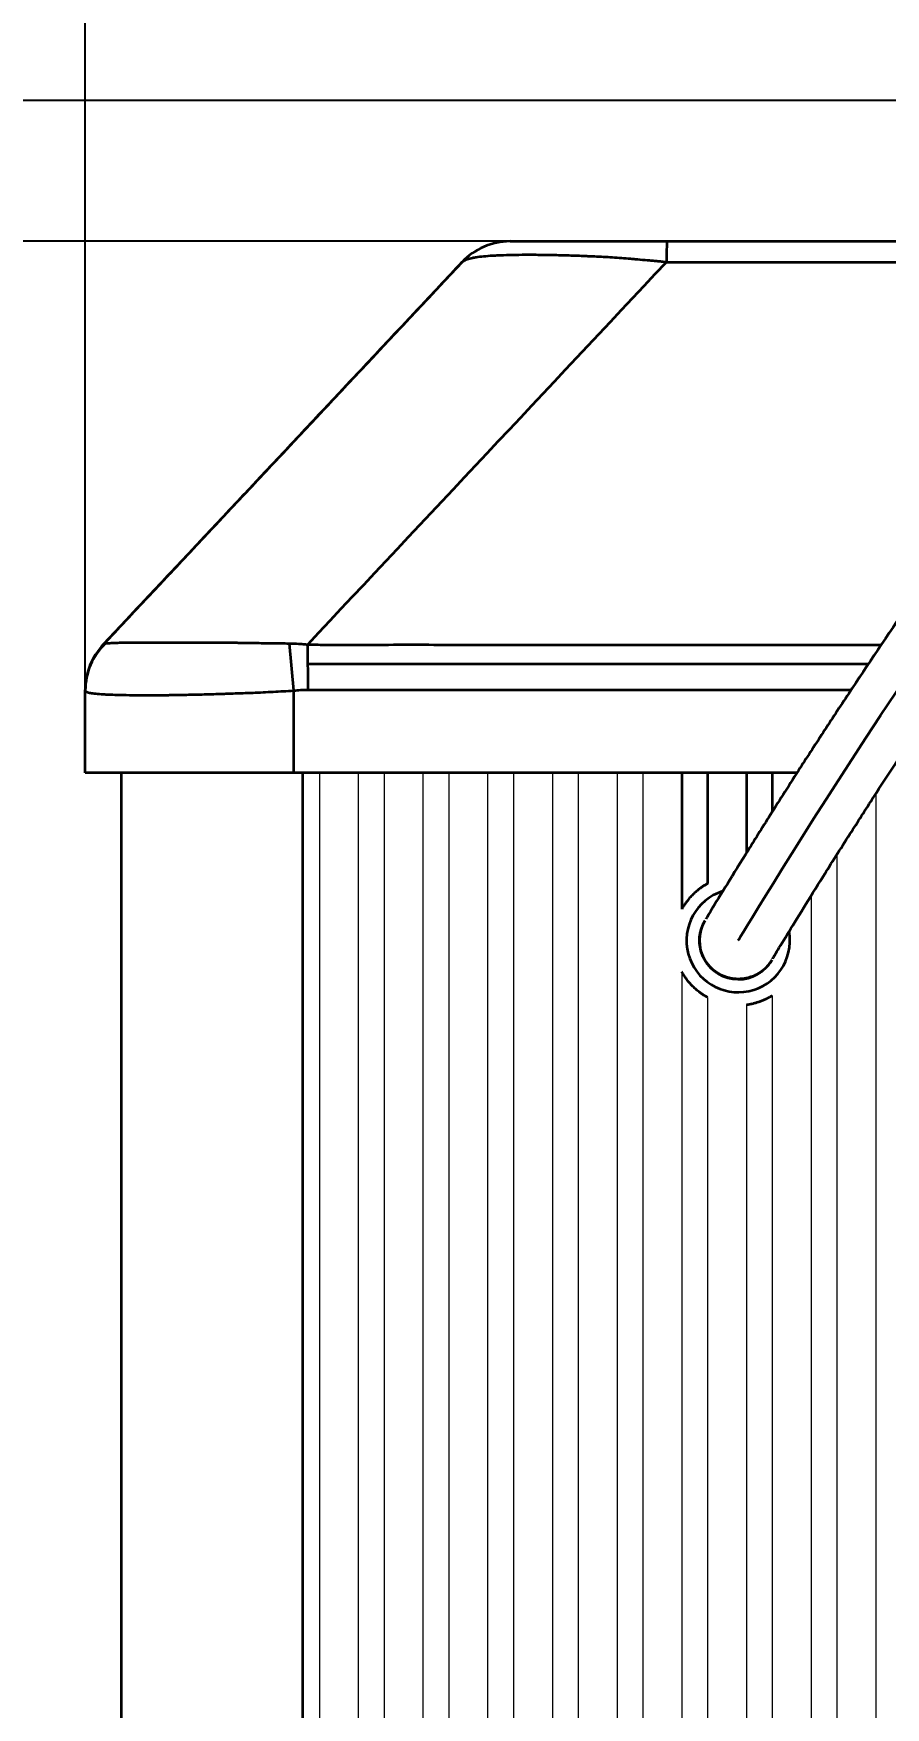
# Model space of a CAD drawing. Header units: millimetres. Extents: x 11 to 411, y 3 to 626.
# Drawn here: x 172.7 to 238.6, y 409.8 to 539.3 of the extents above; entities that cross this region are included whole.
import ezdxf

# ---------------------------------------------------------------- set-up
doc = ezdxf.new("R2010")
doc.units = ezdxf.units.MM
doc.layers.add('1', color=7, linetype='Continuous', lineweight=18)
doc.layers.add('尺寸线层', color=3, linetype='Continuous', lineweight=18)
doc.styles.add('HZ', font='', dxfattribs={"width": 0.8})
doc.styles.get('HZ').set_extended_font_data('宋体')
doc.dimstyles.new('JP20', dxfattribs={"dimtxt": 20, "dimasz": 18, "dimexe": 0.18, "dimexo": 0.0625, "dimgap": 0.09, "dimtad": 1, "dimdec": 1, "dimzin": 12, "dimdsep": 46, "dimtxsty": 'HZ', "dimcen": 0.09, "dimdle": 36, "dimclrd": 136, "dimclre": 4, "dimclrt": 6, "dimadec": 0, "dimazin": 0, "dimtfac": 1, "dimtdec": 1, "dimtmove": 0, "dimatfit": 3, "dimfxl": 1, "dimtolj": 1, "dimarcsym": 0})

# ---------------------------------------------------------------- blocks, each defined once
blk = doc.blocks.new('*X9')
at = {"layer": 'Defpoints', "color": 0}
for p in [(410.94, 602.85), (176.74, 482.13), (410.94, 482.13)]:
    blk.add_point(p, dxfattribs=at)
at = {"layer": '尺寸线层', "color": 4, "linetype": 'Continuous', "lineweight": -2}
for p, q in [((176.74, 482.19), (176.74, 603.03)), ((410.94, 482.19), (410.94, 603.03))]:
    blk.add_line(p, q, dxfattribs=at)
at = {"layer": '尺寸线层', "color": 136, "linetype": 'Continuous', "lineweight": -2}
blk.add_line((194.74, 602.85), (392.94, 602.85), dxfattribs=at)
at = {"layer": '尺寸线层', "color": 136}
for points in [[(194.74, 605.85), (194.74, 599.85), (176.74, 602.85)], [(392.94, 599.85), (392.94, 605.85), (410.94, 602.85)]]:
    blk.add_solid(points, dxfattribs=at)
at = {"layer": '尺寸线层', "color": 6, "insert": (293.84, 612.94), "char_height": 20, "attachment_point": 5, "style": 'HZ', "bg_fill": 3, "box_fill_scale": 1.1, "bg_fill_color": 256, "bg_fill_true_color": 13158600, "bg_fill_transparency": 0}
blk.add_mtext('\\A1;234', dxfattribs=at)
blk = doc.blocks.new('*X10')
at = {"layer": 'Defpoints', "color": 0}
for p in [(301.84, 534.13), (33.77, 77.13), (220.71, 77.13)]:
    blk.add_point(p, dxfattribs=at)
at = {"layer": '尺寸线层', "color": 4, "linetype": 'Continuous', "lineweight": -2}
for p, q in [((301.78, 534.13), (33.59, 534.13)), ((220.65, 77.13), (33.59, 77.13))]:
    blk.add_line(p, q, dxfattribs=at)
at = {"layer": '尺寸线层', "color": 136, "linetype": 'Continuous', "lineweight": -2}
blk.add_line((33.77, 516.13), (33.77, 95.13), dxfattribs=at)
at = {"layer": '尺寸线层', "color": 136}
for points in [[(36.77, 516.13), (30.77, 516.13), (33.77, 534.13)], [(30.77, 95.13), (36.77, 95.13), (33.77, 77.13)]]:
    blk.add_solid(points, dxfattribs=at)
at = {"layer": '尺寸线层', "color": 6, "insert": (23.68, 305.63), "char_height": 20, "attachment_point": 5, "rotation": 90, "style": 'HZ', "bg_fill": 3, "box_fill_scale": 1.1, "bg_fill_color": 256, "bg_fill_true_color": 13158600, "bg_fill_transparency": 0}
blk.add_mtext('\\A1;457', dxfattribs=at)
blk = doc.blocks.new('*X12')
at = {"layer": 'Defpoints', "color": 0}
for p in [(77.24, 523.23), (209.57, 523.23), (180.31, 109.13)]:
    blk.add_point(p, dxfattribs=at)
at = {"layer": '尺寸线层', "color": 4, "linetype": 'Continuous', "lineweight": -2}
for p, q in [((209.51, 523.23), (77.06, 523.23)), ((180.24, 109.13), (77.06, 109.13))]:
    blk.add_line(p, q, dxfattribs=at)
at = {"layer": '尺寸线层', "color": 136, "linetype": 'Continuous', "lineweight": -2}
blk.add_line((77.24, 127.13), (77.24, 505.23), dxfattribs=at)
at = {"layer": '尺寸线层', "color": 136}
for points in [[(80.24, 505.23), (74.24, 505.23), (77.24, 523.23)], [(74.24, 127.13), (80.24, 127.13), (77.24, 109.13)]]:
    blk.add_solid(points, dxfattribs=at)
at = {"layer": '尺寸线层', "color": 6, "insert": (67.15, 316.18), "char_height": 20, "attachment_point": 5, "rotation": 90, "style": 'HZ', "bg_fill": 3, "box_fill_scale": 1.1, "bg_fill_color": 256, "bg_fill_true_color": 13158600, "bg_fill_transparency": 0}
blk.add_mtext('\\A1;414', dxfattribs=at)

msp = doc.modelspace()

# ---------------------------------------------------------------- linework, layer by layer
at = {"layer": '1', "color": 0, "linetype": 'Continuous', "lineweight": 35}
for p, q in [((192.49, 492.13), (192.84, 488.49)), ((193.96, 488.55), (193.93, 492.05)), ((176.74, 482.13), (176.74, 488.54)), ((192.84, 488.49), (192.84, 482.13)), ((231.76, 482.13), (176.74, 482.13)), ((179.54, 110.77), (179.54, 482.12)), ((222.84, 482.13), (222.84, 471.58)), ((224.84, 482.13), (224.84, 473.55)), ((227.84, 482.13), (227.84, 475.93)), ((229.84, 482.13), (229.84, 479.12))]:
    msp.add_line(p, q, dxfattribs=at)
at = {"layer": '1', "color": 0, "linetype": 'Continuous', "lineweight": 15}
for p, q in [((194.84, 482.12), (194.84, 191.48)), ((197.84, 482.12), (197.84, 191.95)), ((199.84, 482.12), (199.84, 192.21)), ((202.84, 482.12), (202.84, 192.52)), ((204.84, 482.12), (204.84, 192.67)), ((207.84, 482.12), (207.84, 192.81)), ((209.84, 482.12), (209.84, 192.86)), ((212.84, 482.12), (212.84, 192.83)), ((214.84, 482.12), (214.84, 192.77)), ((217.84, 482.12), (217.84, 192.57)), ((219.84, 482.12), (219.84, 192.39)), ((237.84, 480.49), (237.84, 188.75)), ((234.84, 475.79), (234.84, 189.61)), ((232.84, 472.6), (232.84, 190.14)), ((222.84, 466.73), (222.84, 192.04)), ((229.84, 464.9), (229.84, 190.82)), ((224.84, 464.75), (224.84, 191.74)), ((227.84, 464.19), (227.84, 191.23))]:
    msp.add_line(p, q, dxfattribs=at)
at = {"layer": '1', "color": 0, "linetype": 'Continuous', "lineweight": 35}
for radius, start, end in [(4, 107.7075, 8.9606), (3, 149.2876, 329.4723)]:
    msp.add_arc((227.21, 469.15), radius, start, end, dxfattribs=at)
for centre, major_axis, ratio, start_param, end_param in [((209.57, 518.13), (0, 5.1), 0.999987, 0, 0.815075), ((221.7, 518.13), (0, -5.1), 0.01099, 3.141593, 3.95376), ((181.84, 488.49), (5.1, 0), 0.995549, 2.339827, 3.141593), ((181.84, 488.54), (5.1, 0), 0.999975, 2.385083, 3.141593)]:
    msp.add_ellipse(centre, major_axis=major_axis, ratio=ratio, start_param=start_param, end_param=end_param, dxfattribs=at)
for points, knots in [([(293.34, 516.23), (293.37, 518.05), (293.23, 521.3), (292.72, 525.68), (291.9, 529.08), (290.87, 531.66), (289.71, 533.55), (288.14, 535.31), (285.81, 536.8), (282.58, 537.33), (279.37, 536.75), (276.34, 535.46), (272.74, 533.25), (268.56, 529.86), (263.95, 525.35), (259.54, 520.48), (255.44, 515.57), (250.8, 509.67), (245.71, 502.8), (240.4, 495.22), (236.48, 489.39), (233.72, 485.18), (231.61, 481.91), (229.56, 478.68), (227.63, 475.59), (226.03, 473), (224.96, 471.23), (224.71, 470.82), (224.7, 470.8)], [0, 0, 0, 0, 4.436314, 7.96597, 10.760429, 12.97632, 14.74118, 16.14591, 18.717652, 21.342999, 23.962734, 26.586245, 29.347587, 34.291494, 39.735092, 45.229636, 50.582948, 55.740788, 64.192543, 72.576958, 80.480357, 84.173427, 87.999423, 93.197478, 98.034955, 103.644756, 110.050172, 116.054051, 116.054051, 116.054051, 116.054051]), ([(229.87, 467.74), (229.87, 467.75), (230.05, 468.05), (230.87, 469.42), (232.15, 471.5), (233.78, 474.13), (235.63, 477.06), (237.54, 480.04), (239.88, 483.64), (243.05, 488.43), (247.4, 494.79), (252.27, 501.61), (257.6, 508.69), (263.45, 515.9), (269.48, 522.52), (274.72, 527.28), (278.67, 529.91), (281.11, 531), (282.76, 531.21), (283.59, 531.01), (284.19, 530.7), (284.76, 530.1), (285.36, 529.19), (286.03, 527.67), (286.72, 525.1), (287.23, 521.13), (287.37, 518.03), (287.34, 516.23)], [0, 0, 0, 0, 4.999966, 10.575746, 15.542935, 19.933097, 24.871271, 28.715773, 31.789432, 38.258922, 45.24456, 52.450395, 59.70459, 67.264917, 75.091864, 81.241803, 84.098084, 86.326163, 87.550396, 87.925594, 88.347719, 89.142588, 89.863822, 90.929437, 93.056745, 96.161803, 100.420141, 100.420141, 100.420141, 100.420141]), ([(209.57, 523.23), (209.58, 523.23), (209.6, 523.23), (209.68, 523.23), (209.74, 523.23), (209.84, 523.23), (209.88, 523.23), (209.91, 523.23), (209.94, 523.23), (209.95, 523.23), (210.01, 523.23), (210.07, 523.23), (210.25, 523.23), (210.39, 523.23), (210.7, 523.23), (210.87, 523.23), (211.16, 523.23), (211.26, 523.23), (211.41, 523.23), (211.49, 523.23), (211.57, 523.23), (211.63, 523.23), (211.66, 523.23), (211.91, 523.23), (212.38, 523.23), (212.92, 523.23), (213.23, 523.23), (213.27, 523.23), (213.34, 523.23), (213.45, 523.23), (213.7, 523.23), (213.93, 523.23), (214.38, 523.23), (214.7, 523.23), (215.35, 523.23), (215.68, 523.23), (216.2, 523.23), (216.38, 523.23), (216.6, 523.23), (216.65, 523.23), (216.74, 523.23), (216.87, 523.23), (217.01, 523.23), (217.46, 523.23), (217.83, 523.23), (218.58, 523.23), (218.96, 523.23), (219.72, 523.23), (220.11, 523.23), (220.61, 523.23), (220.71, 523.23), (220.91, 523.23), (221.2, 523.23), (221.5, 523.23), (221.7, 523.23)], [0, 0, 0, 0, 0.758017, 0.758017, 1.516034, 1.516034, 1.705538, 1.80029, 1.80029, 1.895043, 1.895043, 2.274051, 2.274051, 3.032068, 3.032068, 3.790085, 3.790085, 4.169094, 4.169094, 4.358598, 4.45335, 4.45335, 4.548102, 4.548102, 5.306119, 6.064136, 6.064136, 6.158889, 6.158889, 6.253641, 6.443145, 6.822153, 6.822153, 7.58017, 7.58017, 8.338188, 8.338188, 8.717196, 8.717196, 8.811948, 8.811948, 8.9067, 9.096205, 9.096205, 9.854222, 9.854222, 10.612239, 10.612239, 11.370256, 11.370256, 11.55976, 11.55976, 11.749264, 12.128273, 12.128273, 12.128273, 12.128273]), ([(221.7, 523.23), (222.08, 523.23), (222.45, 523.23), (223.21, 523.23), (223.58, 523.23), (224.71, 523.23), (225.46, 523.23), (227.71, 523.23), (229.22, 523.23), (233.73, 523.23), (236.73, 523.23), (242.75, 523.23), (245.75, 523.23), (251.76, 523.23), (256.21, 523.23), (260.66, 523.23), (262.1, 523.23)], [0, 0, 0, 0, 1.127332, 1.127332, 2.254664, 2.254664, 4.509329, 4.509329, 9.018658, 9.018658, 18.037315, 18.037315, 27.055973, 27.055973, 36.074631, 40.401332, 40.401332, 40.401332, 40.401332]), ([(205.86, 521.62), (205.86, 521.62), (205.86, 521.63), (205.87, 521.63), (205.87, 521.63), (205.87, 521.64), (205.89, 521.65), (205.92, 521.67), (205.98, 521.72), (206.09, 521.78), (206.2, 521.83), (206.29, 521.86), (206.32, 521.87), (206.39, 521.89), (206.42, 521.9), (206.53, 521.93), (206.6, 521.95), (206.77, 521.98), (206.85, 521.99), (207.12, 522.04), (207.32, 522.06), (207.76, 522.1), (208, 522.12), (208.38, 522.14), (208.51, 522.15), (208.78, 522.16), (208.93, 522.16), (209.36, 522.18), (209.67, 522.19), (210.32, 522.2), (210.66, 522.2), (211.07, 522.2), (211.11, 522.2), (211.2, 522.2), (211.34, 522.2), (211.66, 522.2), (211.94, 522.19), (212.52, 522.19), (212.91, 522.18), (213.73, 522.16), (214.15, 522.15), (214.8, 522.13), (215.02, 522.12), (215.35, 522.11), (215.47, 522.1), (215.69, 522.09), (215.8, 522.09), (216.37, 522.06), (216.83, 522.04), (217.76, 521.98), (218.23, 521.95), (218.77, 521.9), (218.83, 521.9), (218.95, 521.89), (219.13, 521.87), (219.55, 521.83), (219.92, 521.8), (220.29, 521.77), (220.42, 521.76), (220.66, 521.73), (220.91, 521.71), (221.22, 521.68), (221.44, 521.66), (221.55, 521.64), (221.61, 521.64), (221.63, 521.64), (221.65, 521.64), (221.65, 521.63), (221.66, 521.63), (221.66, 521.63)], [0, 0, 0, 0, 0.015536, 0.015536, 0.031072, 0.062144, 0.124289, 0.248578, 0.497155, 0.994311, 1.491466, 1.491466, 1.740044, 1.740044, 1.988622, 1.988622, 2.485777, 2.485777, 2.982933, 2.982933, 3.977244, 3.977244, 4.971554, 4.971554, 5.46871, 5.46871, 5.965865, 5.965865, 6.960176, 6.960176, 7.954487, 7.954487, 8.078776, 8.078776, 8.203065, 8.451642, 8.948798, 8.948798, 9.943109, 9.943109, 10.93742, 10.93742, 11.434575, 11.434575, 11.683153, 11.683153, 11.931731, 11.931731, 12.926041, 12.926041, 13.920352, 13.920352, 14.044641, 14.044641, 14.16893, 14.417508, 14.914663, 14.914663, 15.163241, 15.163241, 15.411819, 15.660396, 15.784685, 15.84683, 15.877902, 15.893438, 15.901206, 15.901206, 15.908974, 15.908974, 15.908974, 15.908974]), ([(221.66, 521.63), (221.71, 521.63), (221.76, 521.63), (221.85, 521.63), (221.99, 521.62), (222.32, 521.62), (222.79, 521.61), (223.17, 521.61), (223.54, 521.61), (223.73, 521.61), (224.67, 521.61), (225.42, 521.62), (227.68, 521.61), (229.18, 521.61), (233.69, 521.61), (236.7, 521.61), (242.72, 521.61), (245.72, 521.61), (251.74, 521.61), (254.75, 521.61), (258.71, 521.61), (259.67, 521.61), (260.63, 521.61)], [0, 0, 0, 0, 0.140987, 0.140987, 0.281973, 0.563946, 1.127892, 1.691838, 1.691838, 2.255784, 2.255784, 4.511569, 4.511569, 9.023137, 9.023137, 18.046275, 18.046275, 27.069412, 27.069412, 36.09255, 36.09255, 38.973187, 38.973187, 38.973187, 38.973187]), ([(178.13, 492.05), (178.13, 492.05), (178.13, 492.05), (178.13, 492.05), (178.13, 492.05), (178.13, 492.05), (178.13, 492.05), (178.13, 492.05), (178.14, 492.05), (178.14, 492.06), (178.16, 492.07), (178.18, 492.09), (178.2, 492.1), (178.24, 492.12), (178.27, 492.13), (178.29, 492.13)], [0, 0, 0, 0, 0.000184, 0.000184, 0.000368, 0.000736, 0.001472, 0.002944, 0.005888, 0.0117759, 0.0235519, 0.0471037, 0.0942075, 0.0942075, 0.1884149, 0.1884149, 0.1884149, 0.1884149]), ([(178.29, 492.13), (178.34, 492.14), (178.41, 492.15), (178.52, 492.15), (178.55, 492.16), (178.6, 492.16), (178.67, 492.16), (178.76, 492.17), (178.95, 492.18), (179.09, 492.18), (179.33, 492.19), (179.41, 492.19), (179.59, 492.19), (179.77, 492.2), (179.98, 492.2), (180.14, 492.2), (180.19, 492.2), (180.3, 492.2), (180.36, 492.2), (180.64, 492.2), (180.89, 492.2), (181.41, 492.2), (181.68, 492.2), (182.26, 492.2), (182.57, 492.2), (183.21, 492.2), (183.54, 492.2), (183.98, 492.2), (184.07, 492.2), (184.24, 492.2), (184.33, 492.2), (184.6, 492.2), (184.79, 492.2), (185.34, 492.2), (185.72, 492.2), (186.5, 492.2), (186.89, 492.2), (187.51, 492.19), (187.71, 492.19), (188.02, 492.19), (188.13, 492.19), (188.34, 492.19), (188.44, 492.19), (188.98, 492.18), (189.4, 492.18), (190.27, 492.16), (190.71, 492.16), (191.6, 492.15), (192.04, 492.14), (192.49, 492.13)], [0, 0, 0, 0, 0.887651, 0.887651, 1.109563, 1.109563, 1.331476, 1.775301, 1.775301, 2.662952, 2.662952, 3.106777, 3.106777, 3.550602, 3.994428, 3.994428, 4.21634, 4.21634, 4.438253, 4.438253, 5.325903, 5.325903, 6.213554, 6.213554, 7.101204, 7.101204, 7.988855, 7.988855, 8.210768, 8.210768, 8.43268, 8.43268, 8.876506, 8.876506, 9.764156, 9.764156, 10.651807, 10.651807, 11.095632, 11.095632, 11.317545, 11.317545, 11.539457, 11.539457, 12.427108, 12.427108, 13.314758, 13.314758, 14.202409, 14.202409, 14.202409, 14.202409]), ([(192.49, 492.13), (192.73, 492.13), (192.97, 492.12), (193.33, 492.1), (193.51, 492.09), (193.72, 492.07), (193.82, 492.06), (193.88, 492.05), (193.9, 492.05), (193.91, 492.05), (193.92, 492.05), (193.92, 492.05), (193.93, 492.05), (193.93, 492.05)], [0, 0, 0, 0, 0.718464, 0.718464, 1.077695, 1.257311, 1.347119, 1.392023, 1.414475, 1.425701, 1.431314, 1.431314, 1.436927, 1.436927, 1.436927, 1.436927]), ([(193.93, 492.05), (194.06, 492.05), (194.19, 492.04), (194.45, 492.04), (194.84, 492.03), (195.49, 492.03), (196.01, 492.02), (196.53, 492.02), (196.79, 492.02), (198.09, 492.03), (199.13, 492.03), (202.25, 492.04), (204.34, 492.03), (210.58, 492.03), (214.74, 492.03), (223.07, 492.03), (227.23, 492.03), (233.69, 492.03), (235.98, 492.03), (238.28, 492.03)], [0, 0, 0, 0, 0.390288, 0.390288, 0.780576, 1.561151, 2.341727, 2.341727, 3.122302, 3.122302, 6.244604, 6.244604, 12.489209, 12.489209, 24.978417, 24.978417, 37.467626, 37.467626, 44.349179, 44.349179, 44.349179, 44.349179]), ([(193.94, 490.56), (194.55, 490.56), (195.16, 490.56), (197.37, 490.55), (198.98, 490.56), (202.19, 490.56), (203.8, 490.56), (211.83, 490.56), (218.25, 490.56), (228.88, 490.56), (233.08, 490.56), (237.28, 490.56)], [0, 0, 0, 0, 1.823294, 1.823294, 6.642649, 6.642649, 11.462003, 11.462003, 30.739422, 30.739422, 43.339977, 43.339977, 43.339977, 43.339977]), ([(176.74, 488.49), (176.74, 488.45), (176.77, 488.42), (176.83, 488.39), (176.83, 488.39), (176.85, 488.38), (176.85, 488.38), (176.88, 488.37), (176.93, 488.35), (177, 488.33), (177.16, 488.3), (177.28, 488.28), (177.59, 488.24), (177.76, 488.23), (178.07, 488.21), (178.17, 488.2), (178.31, 488.19), (178.34, 488.19), (178.4, 488.19), (178.49, 488.18), (178.58, 488.18), (178.89, 488.17), (179.16, 488.16), (179.75, 488.14), (180.06, 488.14), (180.72, 488.13), (181.08, 488.13), (181.64, 488.13), (181.83, 488.13), (182.22, 488.13), (182.43, 488.13), (182.73, 488.14), (182.89, 488.14), (183.05, 488.14), (183.15, 488.14), (183.2, 488.14), (183.47, 488.15), (183.69, 488.15), (184.35, 488.16), (184.8, 488.17), (185.72, 488.19), (186.19, 488.2), (186.92, 488.22), (187.17, 488.23), (187.54, 488.24), (187.67, 488.25), (187.92, 488.25), (188.04, 488.26), (188.68, 488.28), (189.19, 488.3), (190.22, 488.34), (190.74, 488.37), (191.78, 488.42), (192.31, 488.45), (192.84, 488.49)], [0, 0, 0, 0, 1.010901, 1.010901, 1.137264, 1.137264, 1.263627, 1.263627, 1.516352, 2.021802, 2.021802, 3.032704, 3.032704, 4.043605, 4.043605, 4.549055, 4.549055, 4.675418, 4.675418, 4.801781, 5.054506, 5.054506, 6.065407, 6.065407, 7.076308, 7.076308, 8.08721, 8.08721, 8.59266, 8.59266, 9.098111, 9.098111, 9.350836, 9.477199, 9.477199, 9.603561, 9.603561, 10.109012, 10.109012, 11.119913, 11.119913, 12.130815, 12.130815, 12.636265, 12.636265, 12.88899, 12.88899, 13.141716, 13.141716, 14.152617, 14.152617, 15.163518, 15.163518, 16.174419, 16.174419, 16.174419, 16.174419]), ([(192.84, 488.49), (193.03, 488.5), (193.21, 488.52), (193.58, 488.54), (193.77, 488.54), (193.96, 488.55)], [0, 0, 0, 0, 0.558488, 0.558488, 1.116976, 1.116976, 1.116976, 1.116976]), ([(193.96, 488.55), (194.48, 488.55), (195, 488.55), (196.04, 488.54), (196.56, 488.54), (198.12, 488.54), (199.16, 488.54), (202.28, 488.55), (204.36, 488.55), (210.6, 488.54), (214.77, 488.54), (223.09, 488.54), (227.25, 488.54), (232.92, 488.54), (234.43, 488.54), (235.94, 488.54)], [0, 0, 0, 0, 1.56082, 1.56082, 3.121639, 3.121639, 6.243279, 6.243279, 12.486558, 12.486558, 24.973115, 24.973115, 37.459673, 37.459673, 41.982928, 41.982928, 41.982928, 41.982928]), ([(229.8, 467.64), (229.76, 467.55), (229.65, 467.39), (229.53, 467.24), (229.43, 467.13), (229.39, 467.09), (229.32, 467.02), (229.29, 466.99), (229.18, 466.88), (229.03, 466.76), (228.79, 466.59), (228.61, 466.5), (228.5, 466.44), (228.48, 466.43), (228.44, 466.41), (228.37, 466.38), (228.3, 466.36), (228.16, 466.3), (227.97, 466.25), (227.78, 466.21), (227.64, 466.18), (227.59, 466.18), (227.51, 466.17), (227.49, 466.17), (227.44, 466.16), (227.32, 466.15), (227.09, 466.15), (226.9, 466.17), (226.7, 466.2), (226.61, 466.21), (226.46, 466.25), (226.42, 466.26), (226.32, 466.29), (226.27, 466.3), (226.14, 466.35), (225.95, 466.43), (225.78, 466.52), (225.65, 466.59), (225.61, 466.62), (225.53, 466.67), (225.49, 466.7), (225.37, 466.79), (225.29, 466.85), (225.18, 466.95), (225.14, 466.98), (225.09, 467.04), (225.07, 467.05), (225.04, 467.09), (224.95, 467.18), (224.81, 467.35), (224.65, 467.59), (224.55, 467.77), (224.47, 467.94), (224.43, 468.04), (224.36, 468.22), (224.3, 468.41), (224.27, 468.6), (224.25, 468.72), (224.24, 468.75), (224.24, 468.79), (224.23, 468.82), (224.23, 468.89), (224.22, 468.94), (224.21, 469.09), (224.21, 469.29), (224.23, 469.48), (224.25, 469.63), (224.26, 469.7), (224.28, 469.77), (224.29, 469.82), (224.3, 469.85), (224.33, 469.97), (224.38, 470.15), (224.49, 470.43), (224.59, 470.6), (224.64, 470.69)], [0, 0, 0, 0, 0.295098, 0.590195, 0.590195, 0.737744, 0.737744, 0.885293, 0.885293, 1.18039, 1.475488, 1.770586, 1.770586, 1.84436, 1.84436, 1.918134, 2.065683, 2.065683, 2.360781, 2.655878, 2.655878, 2.803427, 2.803427, 2.877202, 2.877202, 2.950976, 3.246074, 3.541171, 3.541171, 3.836269, 3.836269, 3.983818, 3.983818, 4.131366, 4.131366, 4.426464, 4.721562, 4.721562, 4.86911, 4.86911, 5.016659, 5.016659, 5.311757, 5.311757, 5.459306, 5.459306, 5.53308, 5.53308, 5.606854, 5.901952, 6.19705, 6.492147, 6.492147, 6.787245, 6.787245, 7.082342, 7.37744, 7.37744, 7.451214, 7.451214, 7.524989, 7.524989, 7.672538, 7.672538, 7.967635, 8.262733, 8.262733, 8.410282, 8.484056, 8.484056, 8.55783, 8.55783, 8.852928, 9.148026, 9.443123, 9.443123, 9.443123, 9.443123]), ([(229.8, 467.64), (229.75, 467.55), (229.65, 467.39), (229.52, 467.24), (229.43, 467.13), (229.38, 467.08), (229.32, 467.03), (229.29, 466.99), (229.27, 466.97), (229.18, 466.89), (229.03, 466.77), (228.78, 466.6), (228.61, 466.51), (228.5, 466.45), (228.48, 466.44), (228.43, 466.42), (228.41, 466.41), (228.34, 466.39), (228.3, 466.37), (228.16, 466.32), (227.97, 466.26), (227.78, 466.22), (227.64, 466.2), (227.56, 466.19), (227.49, 466.18), (227.44, 466.18), (227.42, 466.18), (227.29, 466.17), (227.1, 466.17), (226.8, 466.19), (226.61, 466.23), (226.47, 466.27), (226.42, 466.28), (226.33, 466.31), (226.28, 466.32), (226.14, 466.37), (225.96, 466.44), (225.79, 466.53), (225.66, 466.61), (225.62, 466.63), (225.54, 466.69), (225.5, 466.72), (225.38, 466.8), (225.22, 466.93), (225.02, 467.13), (224.89, 467.28), (224.82, 467.38), (224.8, 467.4), (224.77, 467.44), (224.73, 467.5), (224.69, 467.56), (224.61, 467.69), (224.52, 467.86), (224.44, 468.04), (224.39, 468.18), (224.38, 468.23), (224.35, 468.3), (224.35, 468.32), (224.33, 468.37), (224.3, 468.49), (224.26, 468.7), (224.24, 468.9), (224.22, 469.09), (224.22, 469.19), (224.23, 469.31), (224.23, 469.34), (224.23, 469.39), (224.24, 469.46), (224.25, 469.53), (224.27, 469.68), (224.3, 469.87), (224.36, 470.06), (224.41, 470.2), (224.42, 470.24), (224.46, 470.34), (224.48, 470.38), (224.54, 470.51), (224.59, 470.6), (224.64, 470.69)], [0, 0, 0, 0, 0.293976, 0.587953, 0.587953, 0.734941, 0.808435, 0.808435, 0.881929, 0.881929, 1.175906, 1.469882, 1.763859, 1.763859, 1.837353, 1.837353, 1.910847, 1.910847, 2.057835, 2.057835, 2.351812, 2.645788, 2.645788, 2.792777, 2.866271, 2.866271, 2.939765, 2.939765, 3.233741, 3.527718, 3.821694, 3.821694, 3.968683, 3.968683, 4.115671, 4.115671, 4.409647, 4.703624, 4.703624, 4.850612, 4.850612, 4.9976, 4.9976, 5.291577, 5.585553, 5.87953, 5.87953, 5.953024, 5.953024, 6.026518, 6.173506, 6.173506, 6.467483, 6.761459, 6.761459, 6.908448, 6.908448, 6.981942, 6.981942, 7.055436, 7.349412, 7.643389, 7.643389, 7.937365, 7.937365, 8.01086, 8.01086, 8.084354, 8.231342, 8.231342, 8.525318, 8.819295, 8.819295, 8.966283, 8.966283, 9.113271, 9.113271, 9.407248, 9.407248, 9.407248, 9.407248]), ([(229.8, 467.63), (229.8, 467.63), (229.8, 467.63), (229.8, 467.63), (229.8, 467.63), (229.8, 467.63), (229.8, 467.64), (229.8, 467.64)], [0, 0, 0, 0, 0.00323717, 0.00323717, 0.00647434, 0.00647434, 0.01294868, 0.01294868, 0.01294868, 0.01294868])]:
    msp.add_open_spline(points, degree=3, knots=knots, dxfattribs=at)
for points, degree in [([(227.21, 469.15), (227.21, 469.15), (290.34, 575.37), (290.34, 516.23)], 3), ([(205.85, 521.61), (178.12, 492.03)], 1), ([(205.86, 521.62), (196.62, 511.76), (187.38, 501.9), (178.13, 492.05)], 3), ([(193.93, 492.05), (203.17, 501.91), (212.42, 511.77), (221.66, 521.63)], 3), ([(224.84, 473.55), (224.21, 473.21), (223.19, 472.2), (222.84, 471.58)], 2), ([(224.84, 464.75), (224.21, 465.09), (223.19, 466.1), (222.84, 466.73)], 2), ([(227.84, 464.19), (228.37, 464.26), (229.38, 464.62), (229.84, 464.9)], 2)]:
    msp.add_open_spline(points, degree=degree, dxfattribs=at)

# ---------------------------------------------------------------- next in the draw order: dimensions: what is measured, and where the dimension line sits
at = {"layer": '尺寸线层', "color": 0}
dim = msp.add_linear_dim(base=(410.94, 602.85), p1=(176.74, 482.13), p2=(410.94, 482.13), dimstyle='JP20', override={"dimscale": 1, "dimdec": 0, "dimsah": 1, "dimtfill": 1, "dimtzin": 8}, dxfattribs=at)
dim.commit()
dim.dimension.update_dxf_attribs({"geometry": '*X9', "text_midpoint": (293.84, 612.94)})

# ---------------------------------------------------------------- next in the draw order: dimensions: what is measured, and where the dimension line sits
dim = msp.add_linear_dim(base=(33.77, 77.13), p1=(301.84, 534.13), p2=(220.71, 77.13), angle=90, dimstyle='JP20', override={"dimscale": 1, "dimsah": 1, "dimtfill": 1, "dimtzin": 8}, dxfattribs=at)
dim.commit()
dim.dimension.update_dxf_attribs({"geometry": '*X10', "text_midpoint": (23.68, 305.63)})

# ---------------------------------------------------------------- next in the draw order: dimensions: what is measured, and where the dimension line sits
dim = msp.add_linear_dim(base=(77.24, 523.23), p1=(180.31, 109.13), p2=(209.57, 523.23), angle=90, dimstyle='JP20', override={"dimscale": 1, "dimdec": 0, "dimsah": 1, "dimtfill": 1, "dimtzin": 8}, dxfattribs=at)
dim.commit()
dim.dimension.update_dxf_attribs({"geometry": '*X12', "text_midpoint": (67.15, 316.18)})

# ---------------------------------------------------------------- next in the draw order: linework, layer by layer
at = {"layer": '1', "color": 0, "linetype": 'Continuous', "lineweight": 35}
msp.add_line((193.54, 482.12), (193.54, 110.77), dxfattribs=at)

doc.saveas('drawing.dxf')
